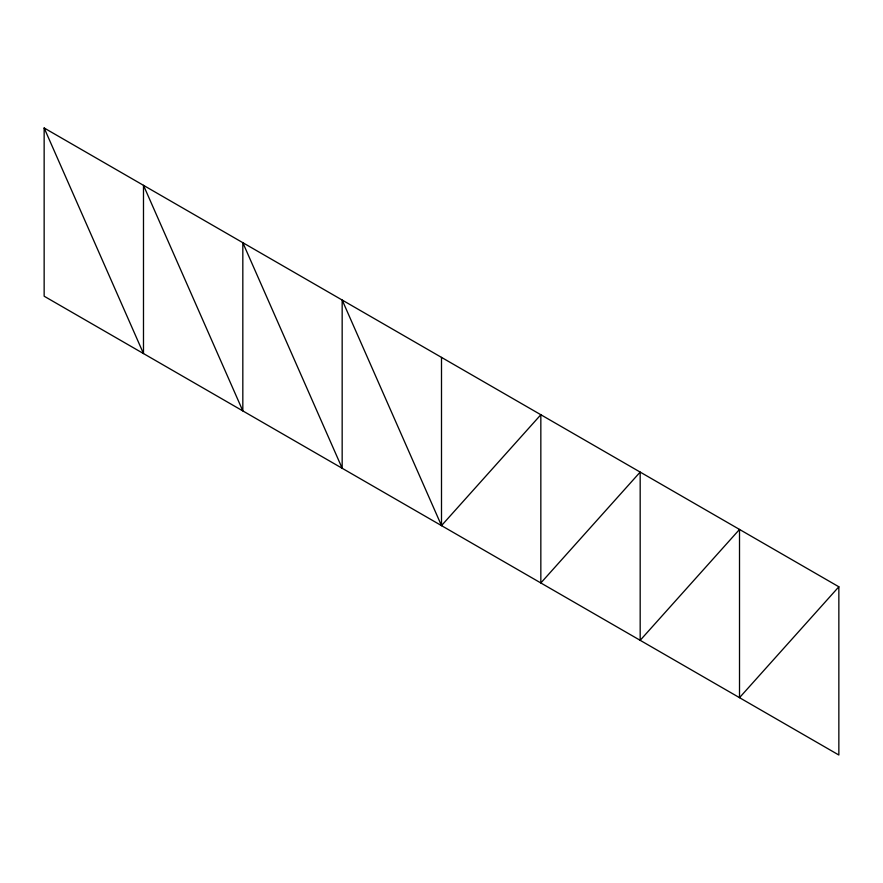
<?xml version="1.0" encoding="UTF-8"?>
<svg xmlns="http://www.w3.org/2000/svg" width="883" height="883" viewBox="0 0 883 883"><rect width="100%" height="100%" fill="white"/><g stroke="black" fill="none" stroke-linecap="round" stroke-linejoin="round"><path stroke-width="1.32" d="M44.15 127.98L143.488 353.564L143.488 185.331L242.825 410.915L242.825 242.682L342.163 468.266L342.163 300.032L441.5 525.617L540.837 414.734L540.837 582.968L640.175 472.085L640.175 640.318L739.513 529.436L739.513 697.669L838.85 586.787L44.15 127.98L44.15 296.213L838.85 755.02L838.85 586.787M441.5 357.383L441.5 525.617"/></g></svg>
